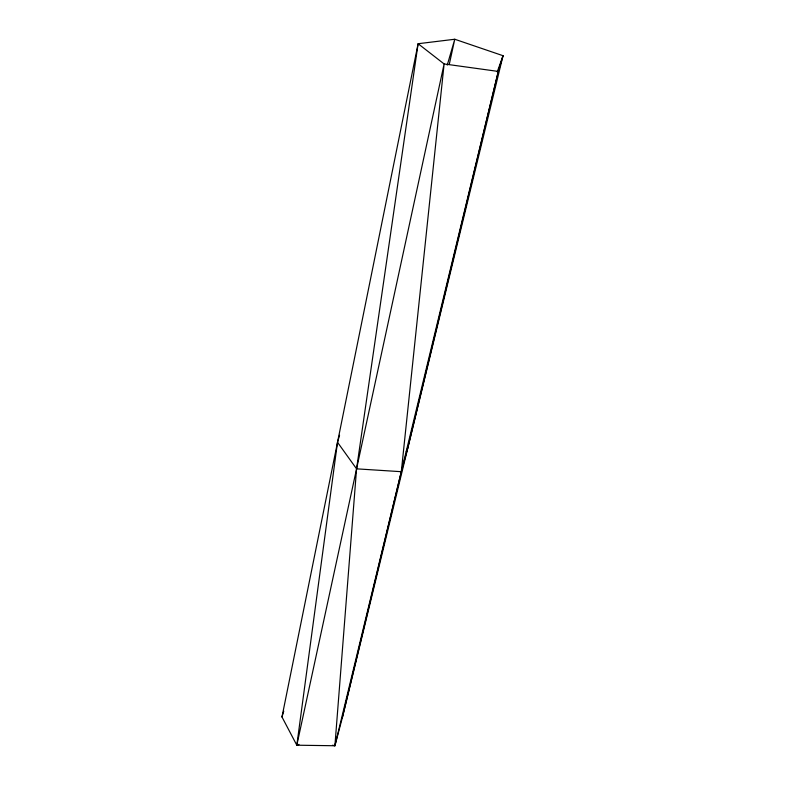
<?xml version="1.0" encoding="UTF-8"?>
<svg xmlns="http://www.w3.org/2000/svg" width="785" height="785" viewBox="0 0 785 785"><rect width="100%" height="100%" fill="white"/><g stroke="black" fill="none" stroke-linecap="round" stroke-linejoin="round"><path stroke-width="1.18" d="M332.516 745.24L334.901 745.75L356.567 468.841L418.101 43.724L454.77 39.25L503.028 55.706L342.231 718.138L334.901 745.75L296.818 745.201L281.972 716.97L418.101 43.724L444.114 63.948L498.298 71.435L503.028 55.706L497.248 71.867M298.987 744.396L296.818 745.201L337.511 442.289L339.562 435.233M296.818 745.201L444.114 63.948L401.302 471.697L342.231 718.138M449.275 64.39L454.77 39.25L447.254 65.096M337.511 442.289L356.567 468.841L401.302 471.697L408.014 447.107L498.298 71.435L334.901 745.75M281.972 716.97L283.758 711.112M406.257 451.679L408.014 447.107"/></g></svg>
